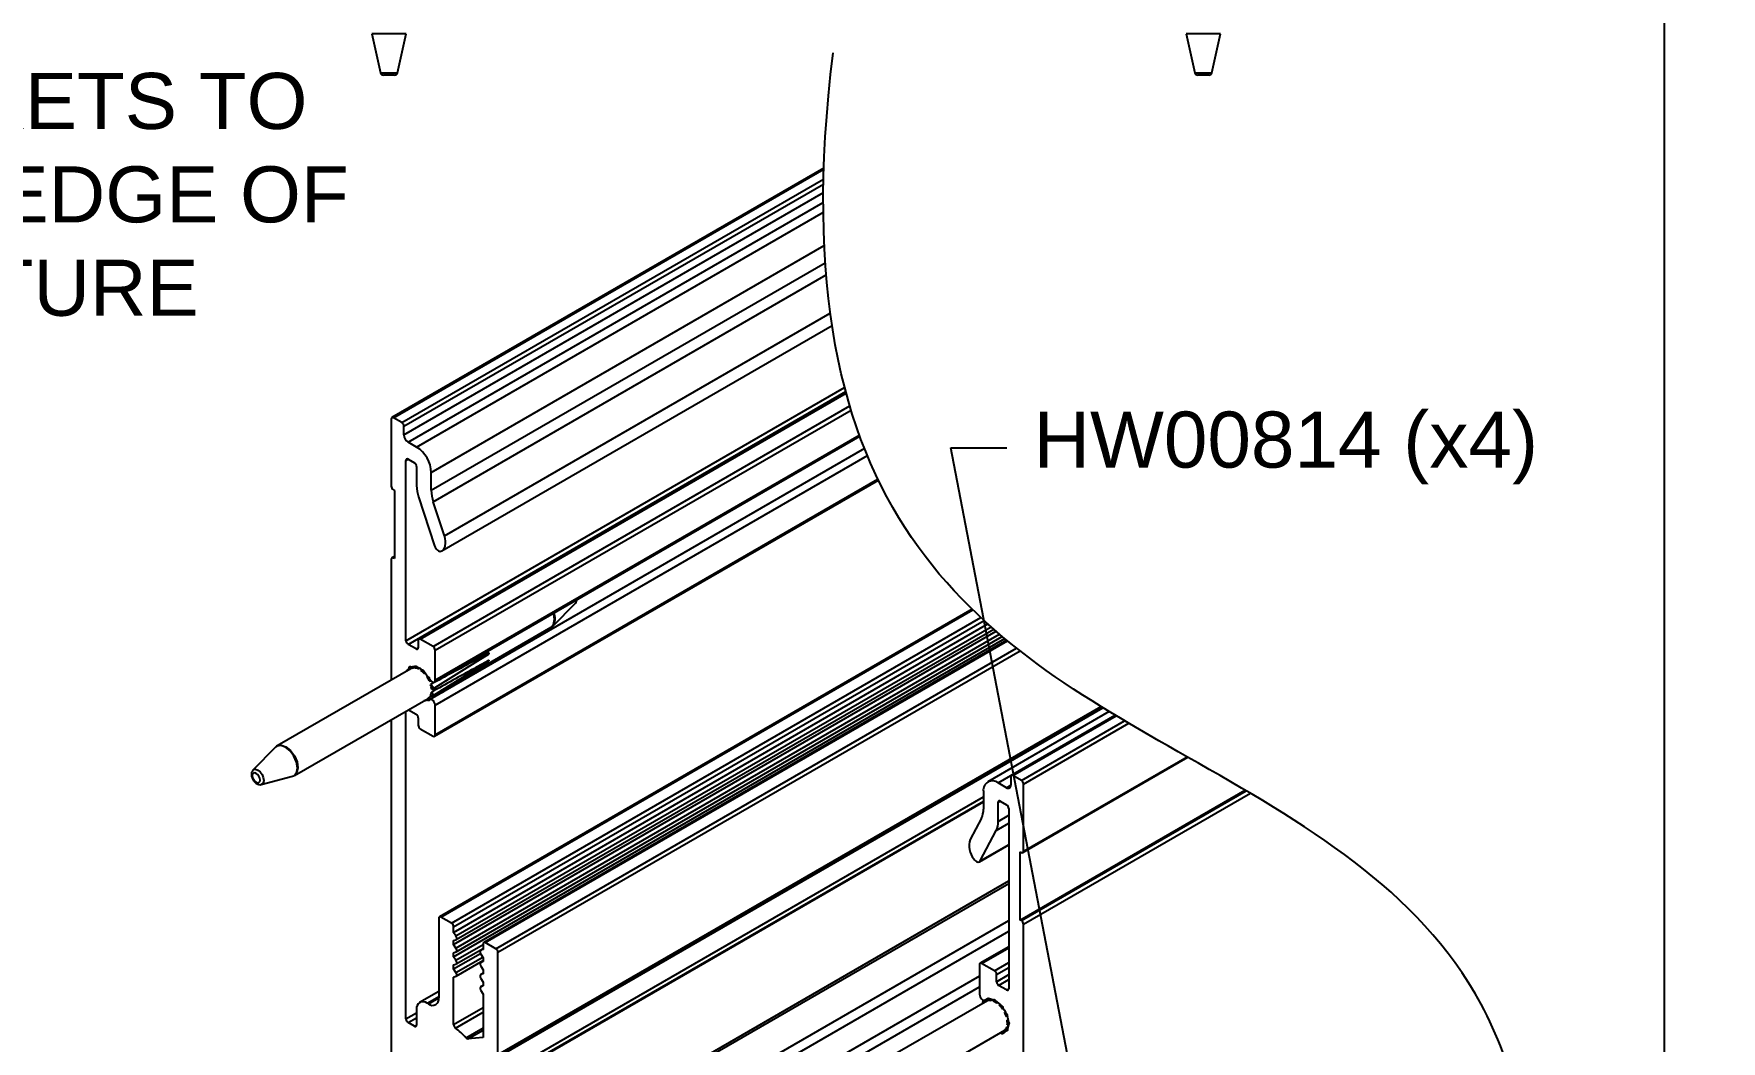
# Model space of a CAD drawing. Extents: x 0 to 10.6, y -9.5 to 0.1.
# Drawn here: x 4.96 to 10.62, y -6.86 to -3.48 of the extents above; entities that cross this region are included whole.
import ezdxf
from ezdxf import colors
from ezdxf.entities.mleader import LeaderData, LeaderLine
from ezdxf.math import Vec2, Vec3

# ---------------------------------------------------------------- set-up
doc = ezdxf.new("R2010")
doc.units = 0
doc.header["$LTSCALE"] = 0.5
doc.header["$MEASUREMENT"] = 0
for name, color, linetype in [('Dimension', 10, 'CONTINUOUS'), ('FAB DWG', 221, 'CONTINUOUS'), ('Hardware', 242, 'CONTINUOUS'), ('Housing', 150, 'CONTINUOUS')]:
    doc.layers.add(name, color=color, linetype=linetype)
doc.layers.add('Text-Unprinted', color=131, linetype='CONTINUOUS', plot=False)
doc.styles.get("Standard").update_dxf_attribs({"font": 'arial.ttf'})

msp = doc.modelspace()

# ---------------------------------------------------------------- linework, layer by layer
at = {"layer": 'Dimension', "transparency": 16777216}
msp.add_open_spline([(9.97055, -8.19457), (9.98131, -8.11391), (9.98985, -8.03538), (9.99614, -7.95903), (9.99624, -7.95784), (9.99633, -7.95666), (9.99643, -7.95547), (10.00294, -7.87564), (10.00698, -7.79818), (10.00852, -7.72313), (10.00863, -7.71762), (10.00873, -7.71212), (10.00882, -7.70663), (10.00884, -7.70525), (10.00886, -7.70388), (10.00888, -7.70251), (10.00997, -7.62717), (10.00849, -7.55429), (10.00442, -7.48392), (10.00435, -7.48283), (10.00429, -7.48174), (10.00422, -7.48065), (9.98702, -7.18985), (9.92527, -6.94196), (9.81603, -6.73982), (9.60548, -6.35021), (8.52724, -5.73811), (7.44899, -5.12602), (7.64172, -3.54795)], degree=3, knots=[-0.0648751, -0.0648751, -0.0648751, -0.0648751, 0.0015516, 0.0015516, 0.0015516, 0.0025817, 0.0025817, 0.0025817, 0.0720963, 0.0720963, 0.0720963, 0.0772034, 0.0772034, 0.0772034, 0.0784816, 0.0784816, 0.0784816, 0.1486867, 0.1486867, 0.1486867, 0.1497755, 0.1497755, 0.1497755, 0.4402149, 0.4402149, 0.4402149, 1, 2, 2, 2, 2], dxfattribs=at)
at = {"layer": 'Hardware', "linetype": 'Continuous', "lineweight": 25, "transparency": 16777216}
for p, q in [((6.09441, -3.48418), (6.12344, -3.61511)), ((6.19265, -3.48418), (6.09441, -3.48418)), ((6.17991, -3.61511), (6.20894, -3.48418)), ((6.1801, -3.61511), (6.20913, -3.48418)), ((6.20894, -3.48418), (6.19265, -3.48418)), ((6.20913, -3.48418), (6.20894, -3.48418)), ((8.82661, -3.48418), (8.85564, -3.61511)), ((8.82681, -3.48418), (8.82661, -3.48418)), ((8.82681, -3.48418), (8.85583, -3.61511)), ((8.93282, -3.48418), (8.82681, -3.48418)), ((8.91231, -3.61511), (8.94133, -3.48418)), ((8.94133, -3.48418), (8.93282, -3.48418)), ((6.12344, -3.61511), (6.17188, -3.61511)), ((6.16489, -3.62295), (6.1332, -3.62295)), ((6.17015, -3.62295), (6.16489, -3.62295)), ((6.17034, -3.62295), (6.17015, -3.62295)), ((6.17188, -3.61511), (6.17991, -3.61511)), ((6.17991, -3.61511), (6.1801, -3.61511)), ((8.85564, -3.61511), (8.85583, -3.61511)), ((8.85583, -3.61511), (8.90811, -3.61511)), ((8.8656, -3.62295), (8.8654, -3.62295)), ((8.8998, -3.62295), (8.8656, -3.62295)), ((8.90254, -3.62295), (8.8998, -3.62295)), ((8.90811, -3.61511), (8.91231, -3.61511)), ((6.70114, -5.47094), (6.77712, -5.39399)), ((6.47746, -5.60117), (6.6956, -5.47524)), ((6.70114, -5.47094), (6.6984, -5.47327)), ((6.29689, -5.70629), (6.48768, -5.58783)), ((6.29714, -5.68255), (6.44987, -5.58773)), ((6.33119, -5.69288), (6.47713, -5.60228)), ((6.44935, -5.58781), (6.48795, -5.56409)), ((6.2251, -5.61406), (5.77674, -5.87289)), ((6.23035, -5.61198), (6.23821, -5.60739)), ((6.25009, -5.61494), (6.25466, -5.61217)), ((6.2618, -5.61701), (6.26024, -5.61784)), ((6.27083, -5.63101), (6.27388, -5.62912)), ((6.28086, -5.63878), (6.27814, -5.64024)), ((6.28703, -5.65588), (6.29086, -5.6535)), ((5.83424, -5.97249), (6.2826, -5.71366)), ((6.29395, -5.70644), (6.28645, -5.71074)), ((5.7712, -5.87719), (5.69522, -5.95415)), ((5.72311, -6.00245), (5.82775, -5.97515)), ((8.1594, -6.72817), (7.70884, -6.98827)), ((8.1588, -6.72253), (8.14637, -6.72919)), ((8.17029, -6.72687), (8.1759, -6.72354)), ((8.18085, -6.72437), (8.18038, -6.72462)), ((8.19115, -6.73568), (8.19432, -6.73373)), ((8.20283, -6.7405), (8.2005, -6.74175)), ((8.21061, -6.75616), (8.2134, -6.75443)), ((8.21959, -6.76497), (8.21679, -6.76646)), ((8.22454, -6.78241), (8.22698, -6.78089)), ((8.22903, -6.79193), (8.2259, -6.79363)), ((7.76633, -7.08787), (8.21861, -6.82677)), ((8.2295, -6.81403), (8.22431, -6.81694)), ((8.23046, -6.80871), (8.23113, -6.8083))]:
    msp.add_line(p, q, dxfattribs=at)
at = {"layer": 'Hardware', "linetype": 'Continuous', "lineweight": 25, "transparency": 16777216, "flags": 128}
for points in [[(6.6956, -5.47524), (6.70422, -5.4655), (6.70751, -5.44948), (6.7046, -5.42979), (6.70399, -5.42776)], [(6.77712, -5.39399), (6.77931, -5.39079), (6.78092, -5.38335)], [(6.23776, -5.61145), (6.2377, -5.60861), (6.23855, -5.60648), (6.2402, -5.60536), (6.2424, -5.60543), (6.24483, -5.60667), (6.24713, -5.6089), (6.24897, -5.6118), (6.25009, -5.61494)], [(6.22097, -5.61645), (6.21998, -5.61386), (6.21958, -5.61086), (6.22011, -5.60842), (6.22149, -5.60691), (6.22353, -5.60654), (6.22591, -5.60737), (6.2283, -5.60928), (6.23035, -5.61198)], [(6.25858, -5.61996), (6.25975, -5.61817), (6.26163, -5.61747), (6.26395, -5.61797), (6.26637, -5.6196), (6.26855, -5.62212), (6.27015, -5.62516), (6.27095, -5.62827), (6.27083, -5.63101)], [(6.27814, -5.64024), (6.28022, -5.63997), (6.28262, -5.6409), (6.28499, -5.64288), (6.28699, -5.64563), (6.28833, -5.64875), (6.2888, -5.65178), (6.28835, -5.65428), (6.28703, -5.65588)], [(6.28645, -5.71074), (6.28772, -5.71386), (6.28812, -5.71686), (6.28758, -5.7193), (6.2862, -5.72081), (6.28417, -5.72118), (6.28178, -5.72035), (6.27939, -5.71844), (6.27779, -5.71644)], [(6.29423, -5.69264), (6.29637, -5.69522), (6.29791, -5.69828), (6.29864, -5.70138), (6.29844, -5.70407), (6.29734, -5.70594), (6.29552, -5.70674), (6.29322, -5.70634), (6.29079, -5.7048)], [(6.29119, -5.66684), (6.29362, -5.66817), (6.2959, -5.67047), (6.29769, -5.67341), (6.29873, -5.67655), (6.29887, -5.67943), (6.29808, -5.68164), (6.2965, -5.68285), (6.29433, -5.68289)], [(5.83293, -5.90764), (5.81991, -5.8898), (5.80445, -5.8771), (5.78892, -5.87148), (5.77568, -5.87379), (5.7712, -5.87719)], [(5.77674, -5.87289), (5.77709, -5.8727), (5.79039, -5.87038), (5.80598, -5.87603), (5.8215, -5.88878), (5.83459, -5.90669), (5.84324, -5.92704), (5.84615, -5.94673), (5.84286, -5.96276), (5.83424, -5.97249)], [(5.82775, -5.97515), (5.83224, -5.97336), (5.84118, -5.96347), (5.84445, -5.94751), (5.84155, -5.92791), (5.83293, -5.90764)], [(5.71519, -5.97508), (5.71098, -5.96932), (5.706, -5.96523), (5.70099, -5.96341), (5.69672, -5.96416), (5.69383, -5.96735), (5.69278, -5.9725), (5.69371, -5.97882), (5.69649, -5.98536), (5.7007, -5.99112), (5.70568, -5.99521), (5.71069, -5.99703), (5.71497, -5.99628), (5.71785, -5.99309), (5.7189, -5.98794), (5.71797, -5.98162), (5.71519, -5.97508)], [(5.69522, -5.95415), (5.69743, -5.95247), (5.70396, -5.95133), (5.71162, -5.9541), (5.71924, -5.96037), (5.72567, -5.96916)], [(5.72567, -5.96916), (5.72992, -5.97916), (5.73135, -5.98882), (5.72973, -5.9967), (5.72533, -6.00157), (5.72311, -6.00245)], [(8.14493, -6.73652), (8.14466, -6.73548), (8.14446, -6.73257), (8.14519, -6.73031), (8.14673, -6.72903), (8.14886, -6.72891), (8.15128, -6.72999), (8.15327, -6.7317)], [(8.15946, -6.72832), (8.15868, -6.72521), (8.15882, -6.72249), (8.15986, -6.72055), (8.16164, -6.71968), (8.16392, -6.72), (8.16635, -6.72147), (8.16858, -6.72388), (8.17029, -6.72687)], [(8.17843, -6.72876), (8.17891, -6.72628), (8.18024, -6.7247), (8.18224, -6.72425), (8.18461, -6.72501), (8.18701, -6.72685), (8.18909, -6.72951), (8.19054, -6.73261), (8.19115, -6.73568)], [(8.19942, -6.74272), (8.20102, -6.74153), (8.20319, -6.74152), (8.20562, -6.74269), (8.20794, -6.74487), (8.20982, -6.74774), (8.21098, -6.75087), (8.21126, -6.75382), (8.21061, -6.75616)], [(8.21679, -6.76646), (8.2191, -6.76689), (8.22153, -6.76845), (8.22372, -6.77092), (8.22537, -6.77394), (8.22623, -6.77706), (8.22617, -6.77983), (8.2252, -6.78185), (8.22347, -6.78282)], [(8.2259, -6.79363), (8.22829, -6.79555), (8.23032, -6.79827), (8.23171, -6.80138), (8.23224, -6.80443), (8.23184, -6.80697), (8.23058, -6.80864), (8.22862, -6.80918), (8.22627, -6.80853)], [(8.21243, -6.83015), (8.21321, -6.83326), (8.21307, -6.83599), (8.21203, -6.83792), (8.21024, -6.8388), (8.20797, -6.83847), (8.20554, -6.837), (8.20385, -6.83529)], [(8.22431, -6.81694), (8.22613, -6.81985), (8.22723, -6.82299), (8.22743, -6.8259), (8.2267, -6.82817), (8.22516, -6.82945), (8.22302, -6.82956), (8.22061, -6.82848), (8.21826, -6.82638)]]:
    msp.add_lwpolyline(points, dxfattribs=at)
at = {"layer": 'Hardware', "linetype": 'Continuous', "lineweight": 25, "transparency": 16777216}
for centre, radius, start, end in [((6.1332, -3.61295), 0.01, 192.5, 270), ((6.17015, -3.61295), 0.01, 270, 347.5), ((6.17034, -3.61295), 0.01, 270, 347.5), ((8.8654, -3.61295), 0.01, 192.5, 270), ((8.8656, -3.61295), 0.01, 192.5, 270), ((8.90254, -3.61295), 0.01, 270, 347.5), ((6.66202, -5.44497), 0.04696, 326.41627, 22.55881), ((6.47644, -5.60146), 0.00107, 310.34087, 16.55784), ((6.48627, -5.56302), 0.00199, 327.57946, 54.589), ((6.4865, -5.58683), 0.00155, 319.43209, 38.24411), ((6.21254, -5.62426), 0.0033, 80.58959, 159.40504), ((6.2349, -5.63109), 0.01965, 103.38785, 119.90986), ((6.23429, -5.64725), 0.03597, 63.95429, 84.47036), ((6.21387, -5.68187), 0.07636, 41.76128, 54.15858), ((6.19678, -5.6968), 0.0991, 24.39348, 34.80909), ((6.27282, -5.69677), 0.01951, 300.05059, 314.29406), ((6.25985, -5.68948), 0.03452, 333.65516, 354.74139), ((6.2201, -5.6891), 0.07449, 4.78188, 17.38658), ((8.16779, -6.74926), 0.02253, 83.61856, 111.69015), ((8.1603, -6.77722), 0.05174, 53.40718, 69.49045), ((8.13535, -6.80747), 0.0911, 34.28514, 45.3035), ((8.13359, -6.80995), 0.09388, 16.79596, 27.59485), ((8.17021, -6.80245), 0.05638, 353.8124, 8.99753), ((8.2014, -6.80894), 0.02426, 314.02497, 340.73549)]:
    msp.add_arc(centre, radius, start, end, dxfattribs=at)
for points, knots in [([(6.777, -5.39362), (6.77794, -5.39268), (6.78047, -5.39016), (6.78205, -5.38613), (6.78208, -5.38325), (6.78209, -5.38268)], [0, 0, 0, 0, 0.3236917, 0.8656918, 1, 1, 1, 1]), ([(6.69003, -5.47738), (6.69041, -5.47735), (6.69498, -5.47698), (6.69979, -5.47373), (6.70213, -5.46959), (6.70238, -5.46914)], [0, 0, 0, 0, 0.0738644, 0.899598, 1, 1, 1, 1]), ([(6.48742, -5.56139), (6.48693, -5.56165), (6.48318, -5.56365), (6.46637, -5.57264), (6.40152, -5.60751), (6.33981, -5.64069), (6.29119, -5.66684)], [0, 0, 0, 0, 0.0074583, 0.057409, 0.2572117, 1, 1, 1, 1]), ([(6.48772, -5.58587), (6.48724, -5.58613), (6.48355, -5.58816), (6.467, -5.5973), (6.40307, -5.63266), (6.3422, -5.66621), (6.29423, -5.69264)], [0, 0, 0, 0, 0.0074583, 0.057409, 0.2572117, 1, 1, 1, 1]), ([(6.47746, -5.60116), (6.47698, -5.60143), (6.47335, -5.60353), (6.45702, -5.61294), (6.40803, -5.64115), (6.3621, -5.66742), (6.32891, -5.68641)], [0, 0, 0, 0, 0.0095884, 0.07380464, 0.33066973, 1, 1, 1, 1]), ([(5.77877, -5.87244), (5.77566, -5.87373), (5.77198, -5.87526), (5.77012, -5.87868), (5.76983, -5.87921)], [0, 0, 0, 0, 0.8439075, 1, 1, 1, 1]), ([(5.69514, -5.95461), (5.69404, -5.95583), (5.69142, -5.95876), (5.68971, -5.96532), (5.68984, -5.97372), (5.69291, -5.98344), (5.69886, -5.99281), (5.70661, -5.99979), (5.71465, -6.0029), (5.72056, -6.00353), (5.72297, -6.00239), (5.72321, -6.00228)], [0, 0, 0, 0, 0.0753025, 0.179823, 0.302875, 0.4461898, 0.5932282, 0.743634, 0.877202, 0.9877879, 1, 1, 1, 1])]:
    msp.add_open_spline(points, degree=3, knots=knots, dxfattribs=at)
at = {"layer": 'Housing', "linetype": 'Continuous', "lineweight": 25, "transparency": 16777216}
for p, q in [((7.61086, -3.93517), (6.16131, -4.77198)), ((6.16631, -4.77247), (7.61075, -3.93861)), ((6.19459, -4.7888), (7.60985, -3.97179)), ((6.20166, -4.80105), (7.60951, -3.98831)), ((6.20166, -4.82963), (7.60912, -4.01712)), ((6.2158, -4.85412), (7.60896, -4.04987)), ((6.24409, -4.87045), (7.60912, -4.08244)), ((6.29359, -4.95618), (7.61225, -4.19493)), ((6.29359, -5.01564), (7.61551, -4.25251)), ((6.30021, -5.05397), (7.61851, -4.29294)), ((6.3292, -5.21879), (7.63827, -4.46308)), ((6.33765, -5.16829), (7.63224, -4.42094)), ((6.20858, -5.52015), (7.68054, -4.67041)), ((6.21565, -5.5324), (7.68427, -4.68458)), ((7.68503, -4.6874), (6.2517, -5.51484)), ((6.2567, -5.51534), (7.68582, -4.69032)), ((6.29958, -5.54009), (7.69791, -4.73285)), ((6.30665, -5.55234), (7.7021, -4.74676)), ((6.15924, -4.77655), (6.15924, -5.00192)), ((6.19459, -4.7888), (6.16631, -4.77247)), ((6.20166, -4.82963), (6.20166, -4.80105)), ((6.24409, -4.87045), (6.2158, -4.85412)), ((6.30354, -5.65894), (7.73157, -4.83455)), ((6.30665, -5.65207), (7.73004, -4.83036)), ((6.20858, -4.91527), (6.21566, -4.91119)), ((6.20858, -5.52015), (6.20858, -4.91527)), ((6.21565, -4.91119), (6.23702, -4.92352)), ((7.74716, -4.87546), (6.28854, -5.7175)), ((6.30665, -5.73662), (7.75688, -4.89941)), ((6.24409, -4.93577), (6.24409, -4.99974)), ((6.29359, -5.01564), (6.29359, -4.95618)), ((6.30458, -5.84093), (7.79364, -4.98131)), ((6.30665, -5.83635), (7.79237, -4.97866)), ((6.16631, -5.01417), (6.16984, -5.01621)), ((6.16984, -5.01621), (6.16984, -5.24484)), ((6.25071, -5.03807), (6.30437, -5.20192)), ((6.33765, -5.16829), (6.30021, -5.05397)), ((6.15924, -5.24688), (6.15924, -5.65209)), ((6.16984, -5.23738), (6.16131, -5.2423)), ((6.16631, -5.2428), (6.16984, -5.24076)), ((6.16984, -5.24484), (6.16631, -5.2428)), ((8.10858, -5.4148), (6.32111, -6.44669)), ((6.32611, -6.44718), (8.11077, -5.41692)), ((6.36147, -6.46759), (8.13749, -5.44232)), ((6.36854, -6.47984), (8.14837, -5.45236)), ((6.36854, -6.49862), (8.16102, -5.46384)), ((6.36854, -6.53945), (8.18901, -5.48851)), ((6.37641, -6.51079), (8.1724, -5.47399)), ((6.37686, -6.52308), (8.18102, -5.48156)), ((6.24256, -5.54793), (6.21565, -5.5324)), ((6.24256, -5.54793), (6.24963, -5.54384)), ((6.24963, -5.51942), (6.24963, -5.54384)), ((6.29958, -5.54009), (6.2567, -5.51534)), ((6.36854, -6.58027), (8.21765, -5.5128)), ((6.37641, -6.55162), (8.20066, -5.4985)), ((6.37686, -6.56391), (8.20948, -5.50596)), ((8.22511, -5.51898), (6.46961, -6.53241)), ((6.47461, -6.5329), (8.22752, -5.52097)), ((6.50996, -6.55331), (8.25701, -5.54476)), ((6.30665, -5.65207), (6.30665, -5.55234)), ((6.51703, -6.56556), (8.26898, -5.55418)), ((6.20858, -6.78924), (6.20858, -5.75639)), ((6.21658, -5.75177), (6.24256, -5.76676)), ((6.30665, -5.83635), (6.30665, -5.73662)), ((6.40588, -6.98103), (8.54711, -5.74493)), ((6.51496, -6.91315), (8.54299, -5.74239)), ((6.51703, -6.90857), (8.54016, -5.74064)), ((8.56866, -5.75812), (8.16071, -5.99363)), ((8.1957, -5.99709), (8.58868, -5.77023)), ((8.58926, -5.77059), (8.2402, -5.9721)), ((8.2452, -5.97259), (8.59213, -5.77231)), ((6.15924, -5.78487), (6.15924, -7.25109)), ((6.24963, -5.77901), (6.24963, -5.80343)), ((6.2567, -5.81568), (6.29958, -5.84043)), ((8.27349, -5.98892), (8.61993, -5.78892)), ((8.28056, -6.00117), (8.6339, -5.79719)), ((8.27848, -6.23111), (8.83239, -5.91135)), ((8.28056, -6.22653), (8.82944, -5.90967)), ((8.22399, -6.01342), (8.1957, -5.99709)), ((8.23813, -5.97667), (8.23813, -6.00525)), ((8.27349, -5.98892), (8.2452, -5.97259)), ((8.28056, -6.22653), (8.28056, -6.00117)), ((6.44282, -7.02698), (8.14621, -6.04364)), ((6.44512, -7.03999), (8.14621, -6.05798)), ((8.14621, -6.02568), (8.14621, -6.08514)), ((8.1957, -6.06242), (8.20278, -6.05833)), ((8.20277, -6.05833), (8.22406, -6.07062)), ((8.22399, -6.01342), (8.23813, -6.00526)), ((8.26995, -6.45721), (9.02436, -6.02169)), ((8.27349, -6.45925), (9.02786, -6.02376)), ((8.28056, -6.47149), (9.04183, -6.03202)), ((6.43327, -7.04965), (8.14621, -6.06079)), ((8.1957, -6.12638), (8.1957, -6.06242)), ((8.1957, -6.12638), (8.23113, -6.10593)), ((8.23113, -6.08287), (8.23113, -6.68774)), ((8.13958, -6.11582), (8.10215, -6.18692)), ((8.13542, -6.25896), (8.18908, -6.15707)), ((8.18908, -6.15707), (8.23113, -6.13279)), ((8.13261, -6.26198), (8.23113, -6.20511)), ((8.13542, -6.25896), (8.23113, -6.20371)), ((8.26995, -6.22857), (8.27349, -6.23062)), ((8.26995, -6.45721), (8.26995, -6.22857)), ((6.20872, -7.49354), (8.23113, -6.32603)), ((6.21079, -7.50051), (8.23113, -6.3342)), ((6.31904, -6.45126), (6.31904, -6.71827)), ((6.36147, -6.46759), (6.32611, -6.44718)), ((6.26474, -7.62976), (8.23113, -6.49459)), ((6.26475, -7.59396), (8.23113, -6.45879)), ((6.36854, -6.49862), (6.36854, -6.47984)), ((6.37641, -6.51079), (6.36854, -6.49862)), ((8.27349, -6.45925), (8.26995, -6.45721)), ((8.28056, -8.4757), (8.28056, -6.47149)), ((6.36854, -6.52638), (6.37641, -6.5233)), ((6.36854, -6.53945), (6.36854, -6.52638)), ((6.37641, -6.55162), (6.36854, -6.53945)), ((6.36854, -6.56721), (6.37641, -6.56413)), ((6.36854, -6.58027), (6.36854, -6.56721)), ((6.37641, -6.59244), (6.46753, -6.53984)), ((6.37686, -6.60473), (6.46753, -6.55239)), ((6.46753, -6.55426), (6.45921, -6.55907)), ((6.45966, -6.55885), (6.46753, -6.55431)), ((6.46753, -6.55577), (6.45966, -6.55885)), ((6.46753, -6.53699), (6.46753, -6.55577)), ((6.50996, -6.55331), (6.47461, -6.5329)), ((6.51703, -6.90857), (6.51703, -6.56556)), ((8.23113, -6.5468), (8.13521, -6.60217)), ((8.14021, -6.60267), (8.23113, -6.55018)), ((6.36854, -6.6211), (6.45847, -6.56919)), ((6.37641, -6.59244), (6.36854, -6.58027)), ((6.36854, -6.60804), (6.37641, -6.60495)), ((6.36854, -6.6211), (6.36854, -6.60804)), ((6.37641, -6.63327), (6.36854, -6.6211)), ((6.37641, -6.63327), (6.46619, -6.58144)), ((6.37686, -6.64556), (6.46753, -6.59322)), ((6.46753, -6.59509), (6.45921, -6.5999)), ((6.45966, -6.57136), (6.46753, -6.58353)), ((6.45966, -6.59968), (6.46753, -6.59513)), ((6.46753, -6.5966), (6.45966, -6.59968)), ((6.45966, -6.61219), (6.46753, -6.62436)), ((6.46753, -6.58353), (6.46753, -6.5966)), ((6.46753, -6.62436), (6.46753, -6.63742)), ((8.13314, -6.60675), (8.13314, -6.70648)), ((8.18309, -6.62742), (8.14021, -6.60267)), ((8.18309, -6.62742), (8.23113, -6.59969)), ((8.19016, -6.63967), (8.23113, -6.61602)), ((8.13314, -6.64526), (6.30549, -7.70034)), ((6.33649, -7.71823), (8.13314, -6.68105)), ((6.36854, -6.64886), (6.37641, -6.64578)), ((6.36854, -6.80779), (6.36854, -6.64886)), ((6.46753, -6.63592), (6.45921, -6.64072)), ((6.46753, -6.67674), (6.45921, -6.68155)), ((6.45966, -6.6405), (6.46753, -6.63596)), ((6.46753, -6.63742), (6.45966, -6.6405)), ((6.45966, -6.65302), (6.46753, -6.66518)), ((6.45966, -6.68133), (6.46753, -6.67679)), ((6.46753, -6.67825), (6.45966, -6.68133)), ((6.46753, -6.66518), (6.46753, -6.67825)), ((8.19016, -6.66409), (8.19016, -6.63967)), ((8.19016, -6.66409), (8.23113, -6.64044)), ((8.19723, -6.67634), (8.23113, -6.65677)), ((8.22406, -6.69182), (8.19723, -6.67634)), ((6.31904, -6.69648), (6.25445, -6.73377)), ((6.27944, -6.73624), (6.31904, -6.71338)), ((6.28369, -6.73869), (6.27944, -6.73624)), ((6.28369, -6.73869), (6.31904, -6.71828)), ((6.45966, -6.69384), (6.46753, -6.70601)), ((6.46753, -6.70601), (6.46753, -6.85171)), ((8.22406, -6.69182), (8.23113, -6.68774)), ((6.20858, -6.78924), (6.24409, -6.76874)), ((6.21565, -6.80148), (6.24409, -6.78507)), ((6.24409, -6.75666), (6.24409, -6.80973)), ((6.36854, -6.80779), (6.46753, -6.75064)), ((6.37475, -6.81948), (6.46753, -6.76591)), ((6.23702, -6.81382), (6.21565, -6.80148)), ((6.23702, -6.81382), (6.24409, -6.80973)), ((6.4097, -6.85243), (6.46753, -6.81904)), ((6.41657, -6.85627), (6.46753, -6.82684)), ((6.46753, -6.85171), (6.41657, -6.85627))]:
    msp.add_line(p, q, dxfattribs=at)
at = {"layer": 'Housing', "linetype": 'Continuous', "lineweight": 25, "transparency": 16777216, "flags": 128}
for points in [[(6.30437, -5.20192), (6.30605, -5.20606), (6.30831, -5.21001), (6.31103, -5.21356), (6.31406, -5.21654), (6.31726, -5.21879), (6.32045, -5.22019), (6.32348, -5.22067), (6.32618, -5.22021)], [(6.32618, -5.22021), (6.33119, -5.21748), (6.33533, -5.21338), (6.33849, -5.20801), (6.34058, -5.20152), (6.34156, -5.1941), (6.34139, -5.18594), (6.34007, -5.17726), (6.33765, -5.16829)], [(6.21105, -5.62218), (6.21224, -5.61928), (6.22261, -5.60801), (6.23802, -5.60577), (6.25598, -5.61289), (6.2736, -5.62825), (6.28803, -5.64935)], [(6.28803, -5.64935), (6.29047, -5.65315), (6.29342, -5.6563), (6.29661, -5.65851), (6.29975, -5.65956), (6.30255, -5.65937), (6.30476, -5.65796), (6.30616, -5.65545), (6.30665, -5.65207)], [(6.28803, -5.71784), (6.2736, -5.72228), (6.26854, -5.72177)], [(6.30665, -5.73662), (6.30616, -5.73268), (6.30476, -5.72854), (6.30255, -5.72458), (6.29975, -5.72116), (6.29661, -5.71859), (6.29342, -5.71711), (6.29047, -5.71685), (6.28803, -5.71784)], [(8.11361, -6.25208), (8.11631, -6.25566), (8.11934, -6.25867), (8.12253, -6.26095), (8.12573, -6.26239), (8.12877, -6.26292), (8.13148, -6.2625), (8.13374, -6.26116), (8.13542, -6.25896)], [(6.37641, -6.5233), (6.37747, -6.52263), (6.37827, -6.52157), (6.37877, -6.52017), (6.37894, -6.5185), (6.37877, -6.51664), (6.37827, -6.51467), (6.37747, -6.51269), (6.37641, -6.51079)], [(6.37641, -6.56413), (6.37747, -6.56346), (6.37827, -6.5624), (6.37877, -6.561), (6.37894, -6.55933), (6.37877, -6.55747), (6.37827, -6.5555), (6.37747, -6.55352), (6.37641, -6.55162)], [(6.45966, -6.55885), (6.4586, -6.55952), (6.4578, -6.56058), (6.45731, -6.56198), (6.45714, -6.56365), (6.45731, -6.56551), (6.4578, -6.56748), (6.4586, -6.56946), (6.45966, -6.57136)], [(6.37641, -6.60495), (6.37747, -6.60428), (6.37827, -6.60322), (6.37877, -6.60183), (6.37894, -6.60016), (6.37877, -6.59829), (6.37827, -6.59632), (6.37747, -6.59434), (6.37641, -6.59244)], [(6.45966, -6.59968), (6.4586, -6.60035), (6.4578, -6.60141), (6.45731, -6.6028), (6.45714, -6.60447), (6.45731, -6.60634), (6.4578, -6.60831), (6.4586, -6.61029), (6.45966, -6.61219)], [(6.37641, -6.64578), (6.37747, -6.64511), (6.37827, -6.64405), (6.37877, -6.64265), (6.37894, -6.64098), (6.37877, -6.63912), (6.37827, -6.63715), (6.37747, -6.63517), (6.37641, -6.63327)], [(6.45966, -6.6405), (6.4586, -6.64117), (6.4578, -6.64223), (6.45731, -6.64363), (6.45714, -6.6453), (6.45731, -6.64717), (6.4578, -6.64914), (6.4586, -6.65112), (6.45966, -6.65302)], [(6.45966, -6.68133), (6.4586, -6.682), (6.4578, -6.68306), (6.45731, -6.68446), (6.45714, -6.68613), (6.45731, -6.68799), (6.4578, -6.68996), (6.4586, -6.69194), (6.45966, -6.69384)], [(8.13314, -6.70648), (8.13363, -6.71042), (8.13504, -6.71456), (8.13724, -6.71852), (8.14004, -6.72194), (8.14318, -6.7245), (8.14637, -6.72599), (8.14932, -6.72624), (8.15176, -6.72526)], [(8.15176, -6.72526), (8.16619, -6.72082), (8.18381, -6.7258), (8.20177, -6.73942), (8.21718, -6.75946), (8.22755, -6.78269), (8.2312, -6.80536), (8.22755, -6.82382), (8.21718, -6.83508), (8.20177, -6.83733), (8.20064, -6.83715)]]:
    msp.add_lwpolyline(points, dxfattribs=at)
at = {"layer": 'Housing', "linetype": 'Continuous', "lineweight": 25, "transparency": 16777216}
for centre, radius, start, end in [((6.16355, -4.77586), 0.00437, 50.79671, 189.21404), ((6.18631, -4.80175), 0.01537, 2.60548, 57.39452), ((6.23237, -4.82823), 0.03074, 182.60548, 237.39452), ((6.21289, -4.91458), 0.00437, 50.79671, 189.21404), ((6.22874, -4.93647), 0.01537, 2.60548, 57.39452), ((6.18612, -4.96107), 0.10758, 2.60548, 57.39452), ((6.17459, -5.00122), 0.01537, 182.60548, 237.39452), ((6.36875, -4.99793), 0.12468, 180.8303, 198.78064), ((6.41825, -5.01384), 0.12468, 180.8303, 198.78064), ((6.16355, -5.24618), 0.00437, 50.79671, 189.21404), ((6.22394, -5.51945), 0.01537, 182.60548, 237.39452), ((6.24532, -5.54454), 0.00437, 230.79671, 9.21404), ((6.25394, -5.51872), 0.00437, 50.79671, 189.21404), ((6.2913, -5.55304), 0.01537, 2.60548, 57.39452), ((6.23428, -5.77971), 0.01537, 2.60548, 57.39452), ((6.26498, -5.80273), 0.01537, 182.60548, 237.39452), ((6.30234, -5.83705), 0.00437, 230.79671, 9.21404), ((8.17638, -6.02078), 0.03057, 50.79671, 189.21404), ((8.24244, -5.97598), 0.00437, 50.79671, 189.21404), ((8.2652, -6.00187), 0.01537, 2.60548, 57.39452), ((8.20001, -6.06172), 0.00437, 50.79671, 189.21404), ((8.22951, -6.00665), 0.00873, 230.79671, 9.21404), ((8.08021, -6.08694), 0.06602, 334.06412, 1.56823), ((8.21578, -6.08356), 0.01537, 2.60548, 57.39452), ((8.1297, -6.12819), 0.06602, 334.06412, 1.56823), ((8.16917, -6.20871), 0.07048, 161.98817, 217.97661), ((8.27625, -6.22723), 0.00437, 230.79671, 9.21404), ((6.32335, -6.45057), 0.00437, 50.79671, 189.21404), ((6.35319, -6.48054), 0.01537, 2.60548, 57.39452), ((8.2652, -6.47219), 0.01537, 2.60548, 57.39452), ((6.47185, -6.53629), 0.00437, 50.79671, 189.21404), ((6.50168, -6.56626), 0.01537, 2.60548, 57.39452), ((8.13745, -6.60605), 0.00437, 50.79671, 189.21404), ((8.17481, -6.64037), 0.01537, 2.60548, 57.39452), ((8.20552, -6.66339), 0.01537, 182.60548, 237.39452), ((6.26564, -6.75316), 0.02184, 50.79671, 189.21404), ((6.29749, -6.72177), 0.02184, 230.79671, 9.21404), ((8.22682, -6.68844), 0.00437, 230.79671, 9.21404), ((6.22394, -6.78854), 0.01537, 182.60548, 237.39452), ((6.23978, -6.81043), 0.00437, 230.79671, 9.21404), ((6.38411, -6.80701), 0.01559, 182.85401, 233.09286), ((6.26033, -6.97583), 0.19375, 39.56122, 53.80342), ((6.41704, -6.84735), 0.00894, 214.70109, 266.9408)]:
    msp.add_arc(centre, radius, start, end, dxfattribs=at)
at = {"layer": 'Text-Unprinted', "ltscale": 0.5, "transparency": 16777216}
msp.add_lwpolyline([(0, -9.46762), (10.4319, -9.46762), (10.4319, 0), (0, 0)], close=True, dxfattribs=at)

# ---------------------------------------------------------------- leaders
at = {"layer": 'FAB DWG', "transparency": 16777216}
ml = msp.add_multileader_mtext('Standard', dxfattribs=at)
ml.set_content('BRACKETS TO SIT ON EDGE OF FIXTURE', color=256)
ml.set_leader_properties()
ml.build(insert=Vec2(0, 0))
ml.multileader.update_dxf_attribs({"dogleg_length": 0.16021, "arrow_head_size": 0.15})
ctx = ml.context
ctx.base_point, ctx.char_height, ctx.arrow_head_size, ctx.landing_gap_size, ctx.plane_origin = Vec3(3.8082, -3.71112), 0.188, 0.15, 0.09, Vec3(8.41186, 0.03972)
ctx.text_align_type = 1
notes = []
notes.append((ctx, [(0, (1, 1, 0), (3.64798, -3.71112), (1, 0), 0.16021, [(0, [(6.70683, -2.84795)], 0, []), (1, [(3.50151, -2.84795)], 0, [])])]))
ctx.mtext.insert, ctx.mtext.width, ctx.mtext.defined_height, ctx.mtext.alignment, ctx.mtext.flow_direction = Vec3(4.9515, -3.61552), 2.3076853, 0.42602, 2, 5
ml = msp.add_multileader_mtext('Standard', dxfattribs=at)
ml.set_content('HW00814 (x4)', color=256)
ml.set_leader_properties()
ml.build(insert=Vec2(0, 0))
ml.multileader.update_dxf_attribs({"dogleg_length": 0.36, "arrow_head_size": 0.15})
ctx = ml.context
ctx.base_point, ctx.char_height, ctx.arrow_head_size, ctx.landing_gap_size, ctx.plane_origin = Vec3(8.22425, -4.87326), 0.188, 0.15, 0.09, Vec3(10.58895, -7.79851)
notes.append((ctx, [(0, (1, 1, 0), (8.03651, -4.87326), (1, 0), 0.18774, [(0, [(8.52462, -7.40889)], 0, [])])]))
ctx.mtext.insert, ctx.mtext.width, ctx.mtext.defined_height, ctx.mtext.flow_direction = Vec3(8.31425, -4.75162), 2.3076853, 0.42602, 5
for ctx, leaders in notes:
    for number, flags, end, landing, length, lines in leaders:
        leader = LeaderData()
        leader.index, (leader.has_last_leader_line, leader.has_dogleg_vector, leader.attachment_direction) = number, flags
        leader.last_leader_point, leader.dogleg_vector, leader.dogleg_length = Vec3(end), Vec3(landing), length
        for number, points, colour, breaks in lines:
            line = LeaderLine()
            line.index, line.vertices, line.color, line.breaks = number, Vec3.list(points), colors.encode_raw_color(colour), breaks
            leader.lines.append(line)
        ctx.leaders.append(leader)

doc.saveas('drawing.dxf')
